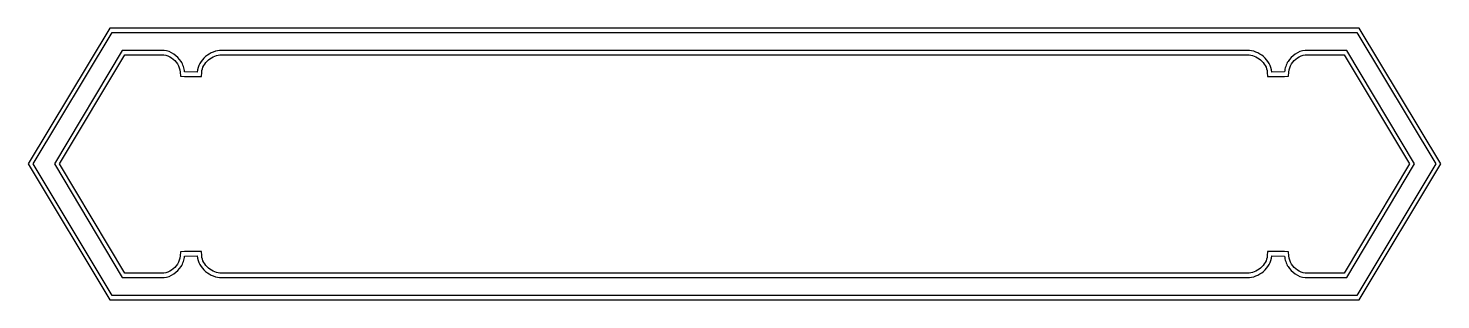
# Model space of a CAD drawing. Header units: metres. Extents: x -11.2 to 17.9, y -0.9 to 4.7.
import ezdxf

# ---------------------------------------------------------------- set-up
doc = ezdxf.new("R2010")
doc.units = ezdxf.units.M

msp = doc.modelspace()

# ---------------------------------------------------------------- linework, layer by layer
at = {"layer": 'PANEL04.PLT', "color": 7}
for points in [[(-9.474, -0.922), (16.254, -0.922), (17.932, 1.875), (16.254, 4.672), (-9.474, 4.672), (-11.152, 1.875)], [(-9.421, -0.832), (-11.052, 1.875), (-9.421, 4.582), (16.202, 4.582), (17.833, 1.875), (16.202, -0.832)], [(-7.167, -0.466), (13.948, -0.466), (13.993, -0.464), (14.037, -0.457), (14.081, -0.447), (14.124, -0.432), (14.166, -0.413), (14.206, -0.391), (14.245, -0.366), (14.282, -0.338), (14.316, -0.306), (14.347, -0.272), (14.374, -0.235), (14.399, -0.195), (14.419, -0.153), (14.435, -0.11), (14.446, -0.064), (14.452, -0.017), (14.716, -0.021), (14.719, -0.05), (14.724, -0.079), (14.73, -0.108), (14.739, -0.135), (14.749, -0.162), (14.76, -0.188), (14.773, -0.214), (14.787, -0.238), (14.818, -0.28), (14.853, -0.319), (14.893, -0.356), (14.936, -0.389), (14.983, -0.417), (15.032, -0.44), (15.084, -0.456), (15.138, -0.466), (15.997, -0.466), (17.391, 1.875), (15.997, 4.216), (15.138, 4.216), (15.084, 4.206), (15.032, 4.19), (14.983, 4.167), (14.936, 4.139), (14.893, 4.106), (14.853, 4.069), (14.818, 4.03), (14.787, 3.988), (14.773, 3.964), (14.76, 3.938), (14.749, 3.912), (14.739, 3.885), (14.73, 3.858), (14.724, 3.829), (14.719, 3.8), (14.716, 3.771), (14.452, 3.767), (14.446, 3.814), (14.435, 3.86), (14.419, 3.903), (14.399, 3.945), (14.374, 3.985), (14.347, 4.022), (14.316, 4.056), (14.282, 4.088), (14.245, 4.116), (14.206, 4.141), (14.166, 4.163), (14.124, 4.182), (14.081, 4.197), (14.037, 4.207), (13.993, 4.214), (13.948, 4.216), (-7.167, 4.216), (-7.211, 4.214), (-7.255, 4.207), (-7.299, 4.197), (-7.342, 4.182), (-7.384, 4.163), (-7.425, 4.141), (-7.464, 4.116), (-7.5, 4.088), (-7.534, 4.056), (-7.565, 4.022), (-7.593, 3.985), (-7.617, 3.945), (-7.637, 3.903), (-7.653, 3.86), (-7.665, 3.814), (-7.671, 3.767), (-7.935, 3.771), (-7.937, 3.8), (-7.942, 3.829), (-7.949, 3.858), (-7.957, 3.885), (-7.967, 3.912), (-7.979, 3.938), (-7.991, 3.964), (-8.006, 3.988), (-8.036, 4.03), (-8.072, 4.069), (-8.111, 4.106), (-8.154, 4.139), (-8.201, 4.167), (-8.251, 4.19), (-8.302, 4.206), (-8.356, 4.216), (-9.215, 4.216), (-10.61, 1.875), (-9.215, -0.466), (-8.356, -0.466), (-8.302, -0.456), (-8.251, -0.44), (-8.201, -0.417), (-8.154, -0.389), (-8.111, -0.356), (-8.072, -0.319), (-8.036, -0.28), (-8.006, -0.238), (-7.991, -0.214), (-7.979, -0.188), (-7.967, -0.162), (-7.957, -0.135), (-7.949, -0.108), (-7.942, -0.079), (-7.937, -0.05), (-7.935, -0.021), (-7.671, -0.017), (-7.665, -0.064), (-7.653, -0.11), (-7.637, -0.153), (-7.617, -0.195), (-7.593, -0.235), (-7.565, -0.272), (-7.534, -0.306), (-7.5, -0.338), (-7.464, -0.366), (-7.425, -0.391), (-7.384, -0.413), (-7.342, -0.432), (-7.299, -0.447), (-7.255, -0.457), (-7.211, -0.464)], [(-7.167, -0.376), (-7.204, -0.374), (-7.24, -0.369), (-7.277, -0.36), (-7.312, -0.347), (-7.347, -0.332), (-7.38, -0.314), (-7.412, -0.293), (-7.442, -0.269), (-7.47, -0.243), (-7.495, -0.215), (-7.518, -0.185), (-7.538, -0.153), (-7.554, -0.119), (-7.567, -0.084), (-7.576, -0.048), (-7.581, -0.01), (-7.588, 0.074), (-7.672, 0.073), (-7.936, 0.069), (-8.02, 0.068), (-8.025, -0.017), (-8.031, -0.062), (-8.042, -0.107), (-8.059, -0.149), (-8.081, -0.189), (-8.106, -0.224), (-8.135, -0.257), (-8.167, -0.287), (-8.202, -0.313), (-8.24, -0.336), (-8.279, -0.354), (-8.32, -0.368), (-8.362, -0.376), (-9.165, -0.376), (-10.507, 1.875), (-9.165, 4.126), (-8.362, 4.126), (-8.32, 4.118), (-8.279, 4.104), (-8.24, 4.086), (-8.202, 4.063), (-8.167, 4.037), (-8.135, 4.007), (-8.106, 3.974), (-8.081, 3.939), (-8.059, 3.899), (-8.042, 3.857), (-8.031, 3.812), (-8.025, 3.767), (-8.02, 3.682), (-7.936, 3.681), (-7.672, 3.677), (-7.588, 3.676), (-7.581, 3.76), (-7.576, 3.798), (-7.567, 3.834), (-7.554, 3.869), (-7.538, 3.903), (-7.518, 3.935), (-7.495, 3.965), (-7.47, 3.993), (-7.442, 4.019), (-7.412, 4.043), (-7.38, 4.064), (-7.347, 4.082), (-7.312, 4.097), (-7.277, 4.11), (-7.24, 4.119), (-7.204, 4.124), (-7.167, 4.126), (13.947, 4.126), (13.984, 4.124), (14.02, 4.119), (14.057, 4.11), (14.092, 4.097), (14.127, 4.082), (14.16, 4.064), (14.192, 4.043), (14.222, 4.019), (14.25, 3.993), (14.275, 3.965), (14.298, 3.935), (14.318, 3.903), (14.334, 3.869), (14.347, 3.834), (14.356, 3.798), (14.361, 3.76), (14.368, 3.676), (14.452, 3.676), (14.716, 3.681), (14.8, 3.682), (14.805, 3.767), (14.811, 3.812), (14.822, 3.856), (14.839, 3.899), (14.861, 3.939), (14.886, 3.974), (14.915, 4.007), (14.947, 4.037), (14.982, 4.063), (15.019, 4.086), (15.059, 4.104), (15.1, 4.118), (15.142, 4.126), (15.945, 4.126), (17.287, 1.875), (15.945, -0.376), (15.142, -0.376), (15.1, -0.368), (15.059, -0.354), (15.019, -0.336), (14.982, -0.313), (14.947, -0.287), (14.915, -0.257), (14.886, -0.224), (14.861, -0.189), (14.839, -0.149), (14.822, -0.106), (14.811, -0.062), (14.805, -0.017), (14.8, 0.068), (14.716, 0.069), (14.452, 0.074), (14.368, 0.074), (14.361, -0.01), (14.356, -0.048), (14.347, -0.084), (14.334, -0.119), (14.318, -0.153), (14.298, -0.185), (14.275, -0.215), (14.25, -0.243), (14.222, -0.269), (14.192, -0.293), (14.16, -0.314), (14.127, -0.332), (14.092, -0.347), (14.057, -0.36), (14.02, -0.369), (13.984, -0.374), (13.947, -0.376)]]:
    msp.add_lwpolyline(points, close=True, dxfattribs=at)

doc.saveas('drawing.dxf')
